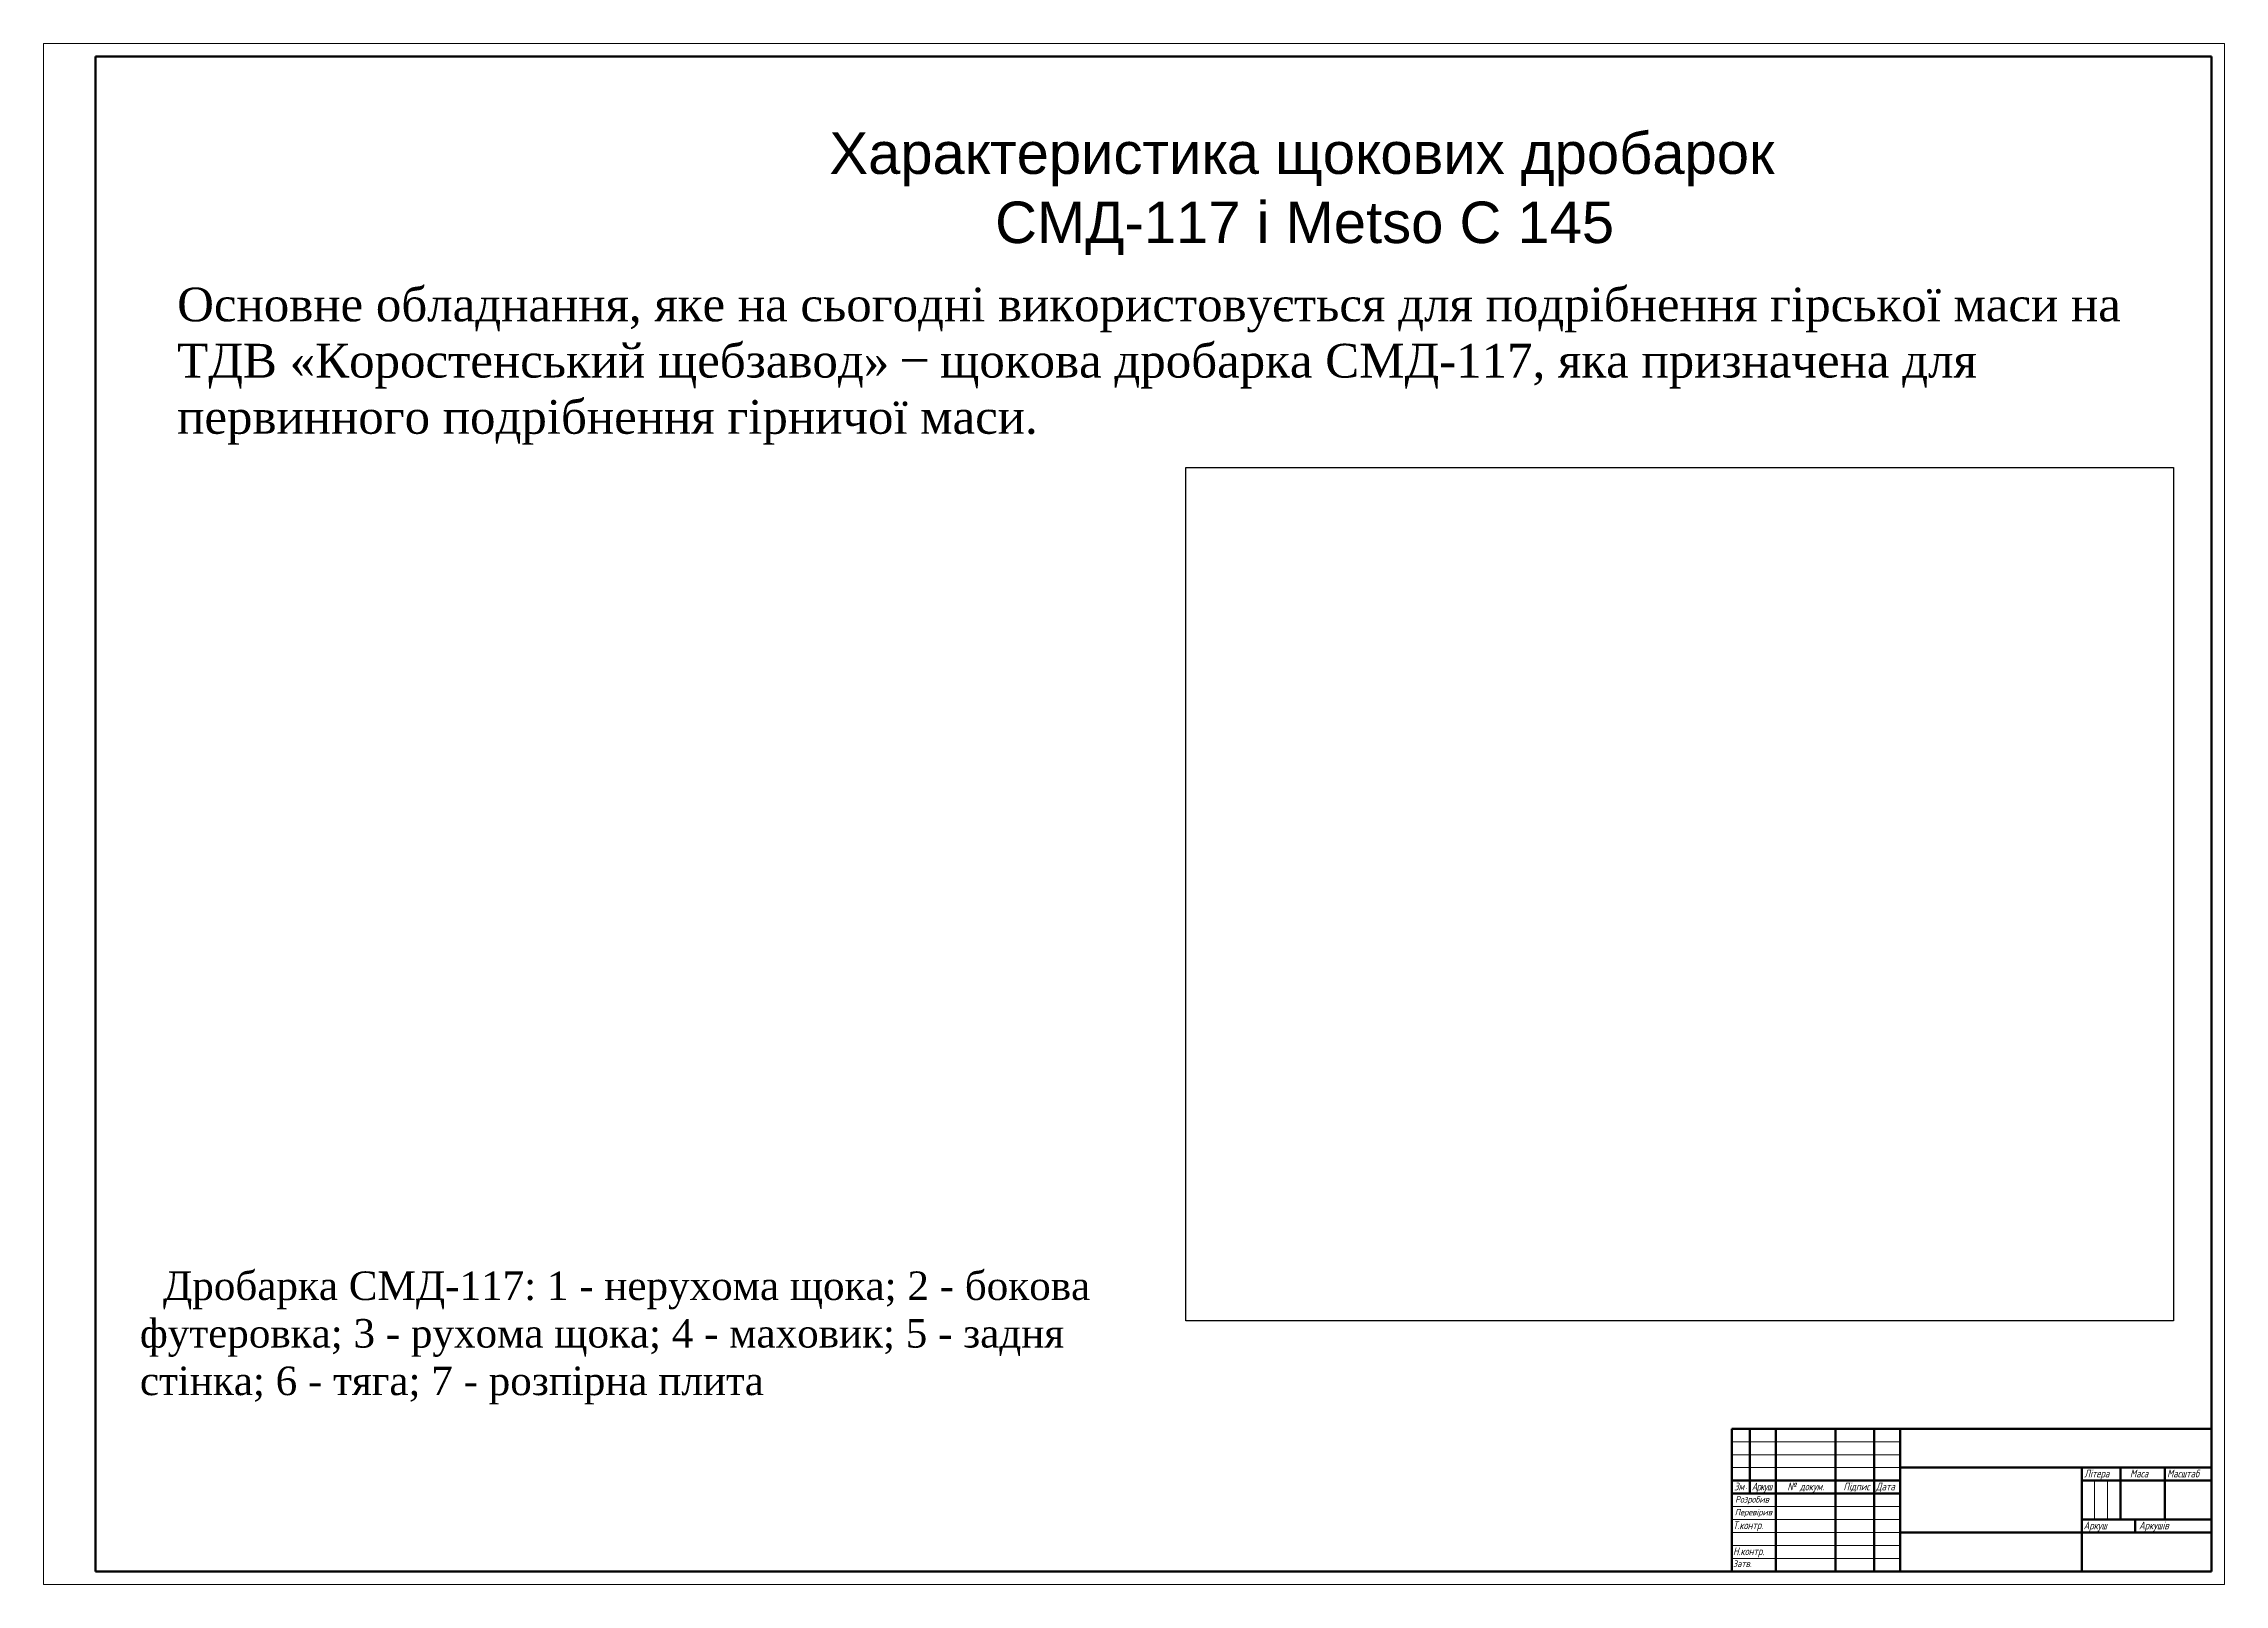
# Model space of a CAD drawing. Header units: millimetres. Extents: x 2024 to 2865, y 1521 to 2115.
import ezdxf

# ---------------------------------------------------------------- set-up
doc = ezdxf.new("R2010")
doc.units = ezdxf.units.MM
doc.linetypes.add('K5LT_BASIC', pattern=[0])
doc.linetypes.add('K5LT_THIN', pattern=[0])
doc.styles.add('KTEXTSTYLE', font='bgothl.ttf', dxfattribs={"width": 0.96, "height": 5})
doc.styles.get("Standard").update_dxf_attribs({"font": 'arial.ttf'})
doc.styles.add('стиль1', font='', dxfattribs={"oblique": 15})
doc.styles.get('стиль1').set_extended_font_data('GOST type A')
picture_1 = doc.add_image_def('image1.bmp', size_in_pixel=(558, 482))

# ---------------------------------------------------------------- blocks, each defined once
blk = doc.blocks.new('U0')
at = {"color": 7, "linetype": 'K5LT_THIN', "lineweight": 18}
for p, q in [((0, 0), (0, 594)), ((0, 594), (841, 594)), ((841, 594), (841, 0)), ((651, 55), (716, 55)), ((651, 50), (716, 50)), ((651, 45), (716, 45)), ((790.96, 25), (790.96, 40)), ((795.98, 25), (795.98, 40)), ((651, 30), (716, 30)), ((651, 25), (716, 25)), ((651, 20), (716, 20)), ((651, 15), (716, 15)), ((651, 10), (716, 10)), ((841, 0), (0, 0))]:
    blk.add_line(p, q, dxfattribs=at)
at = {"color": 7, "linetype": 'K5LT_BASIC', "lineweight": 60}
for p, q in [((20, 5), (20, 589)), ((20, 589), (836, 589)), ((836, 589), (836, 5)), ((651, 60), (836, 60)), ((651, 5), (651, 60)), ((658, 35), (658, 60)), ((668, 5), (668, 60)), ((691, 5), (691, 60)), ((706, 5), (706, 60)), ((716, 5), (716, 60)), ((716, 45), (836, 45)), ((786, 5), (786, 45)), ((801, 25), (801, 45)), ((818, 25), (818, 45)), ((651, 40), (716, 40)), ((651, 35), (716, 35)), ((786, 40), (801, 40)), ((801, 40), (836, 40)), ((716, 20), (786, 20)), ((786, 25), (836, 25)), ((786, 20), (836, 20)), ((806.57, 20), (806.57, 25)), ((836, 5), (20, 5))]:
    blk.add_line(p, q, dxfattribs=at)
at = {"color": 7, "insert": (8.77, 258.85), "char_height": 2.5, "attachment_point": 1, "rotation": 90, "style": 'KTEXTSTYLE'}
blk.add_mtext('\\H3.5;\\W0.965;\\Q15;\\Q15; ', dxfattribs=at)
at = {"color": 7, "attachment_point": 1, "style": 'стиль1'}
for s, insert, char_height in [('Літера', (786.98, 44.23), 3), ('Маса', (804.6, 44.23), 3), ('Масштаб', (818.89, 44.25), 3), ('Зм', (651.95, 39.23), 3), ('Розробив', (652.31, 34.02), 2.5), ('.', (656.4, 39.23), 2.5), ('{\\T0.85;Аркуш}', (658.71, 39.23), 3), ('№ докум.', (672.45, 39.23), 3), ('Підпис', (694.08, 39.23), 3), ('Дата', (706.62, 39.23), 3), ('Перевірив', (652.19, 29.09), 2.5), ('Т.контр.', (651.5, 24.28), 3), ('Аркуш', (786.72, 24.23), 3), ('Аркушів', (808.08, 24.23), 3), ('Затв.', (651.5, 9.23), 2.5), ('Н.контр.', (651.5, 14.25), 3)]:
    blk.add_mtext(s, dxfattribs=dict(at, insert=insert, char_height=char_height))

msp = doc.modelspace()

# ---------------------------------------------------------------- block references
msp.add_blockref('U0', (2023.88, 1521.42))

# ---------------------------------------------------------------- texts
at = {"attachment_point": 1}
for s, width, heights, insert, char_height in [('\\pi96.98236;Характеристика щокових дробарок \\P\\pi160.87322;СМД-117 і Metso C 145', 558.4831, [50.13], (2229.95, 2081.2), 16), ('\\pi8.875,l-4.4375;{\\fTimes New Roman|b0|i0|c204|p18;\\H4.4x;Дробарка СМД-117: 1 - нерухома щока; 2 - бокова футеровка; 3 - рухома щока; 4 - маховик; 5 - задня \\H2.13822x; \\H0.46768x;стінка; 6 - тяга; 7 - розпірна плита\\H1.75882x; }', 397.1079, [112.01], (2065.45, 1642.06), 2.5)]:
    msp.add_mtext_dynamic_manual_height_columns(s, width=width, gutter_width=12.5, heights=heights, dxfattribs=dict(at, insert=insert, char_height=char_height))
note = msp.add_mtext_dynamic_manual_height_columns('{\\fTimes New Roman|b0|i0|c204|p18;Основне обладнання, яке на сьогодні використовується для подрібнення гірської маси на ТДВ «Коростенський щебзавод»  ̶  щокова дробарка СМД-117, яка призначена для первинного подрібнення гірничої маси. \\P}', width=753.6389, gutter_width=12.5, heights=[62.82, 0], dxfattribs=dict(insert=(2075.39, 2021.36), char_height=13, attachment_point=1))

# ---------------------------------------------------------------- pictures from other files: only their frames are drawn
image = msp.add_image(picture_1, insert=(2464.39, 1623.02), size_in_units=(380.85, 328.98))
image.dxf.flags = 7

doc.saveas('drawing.dxf')
